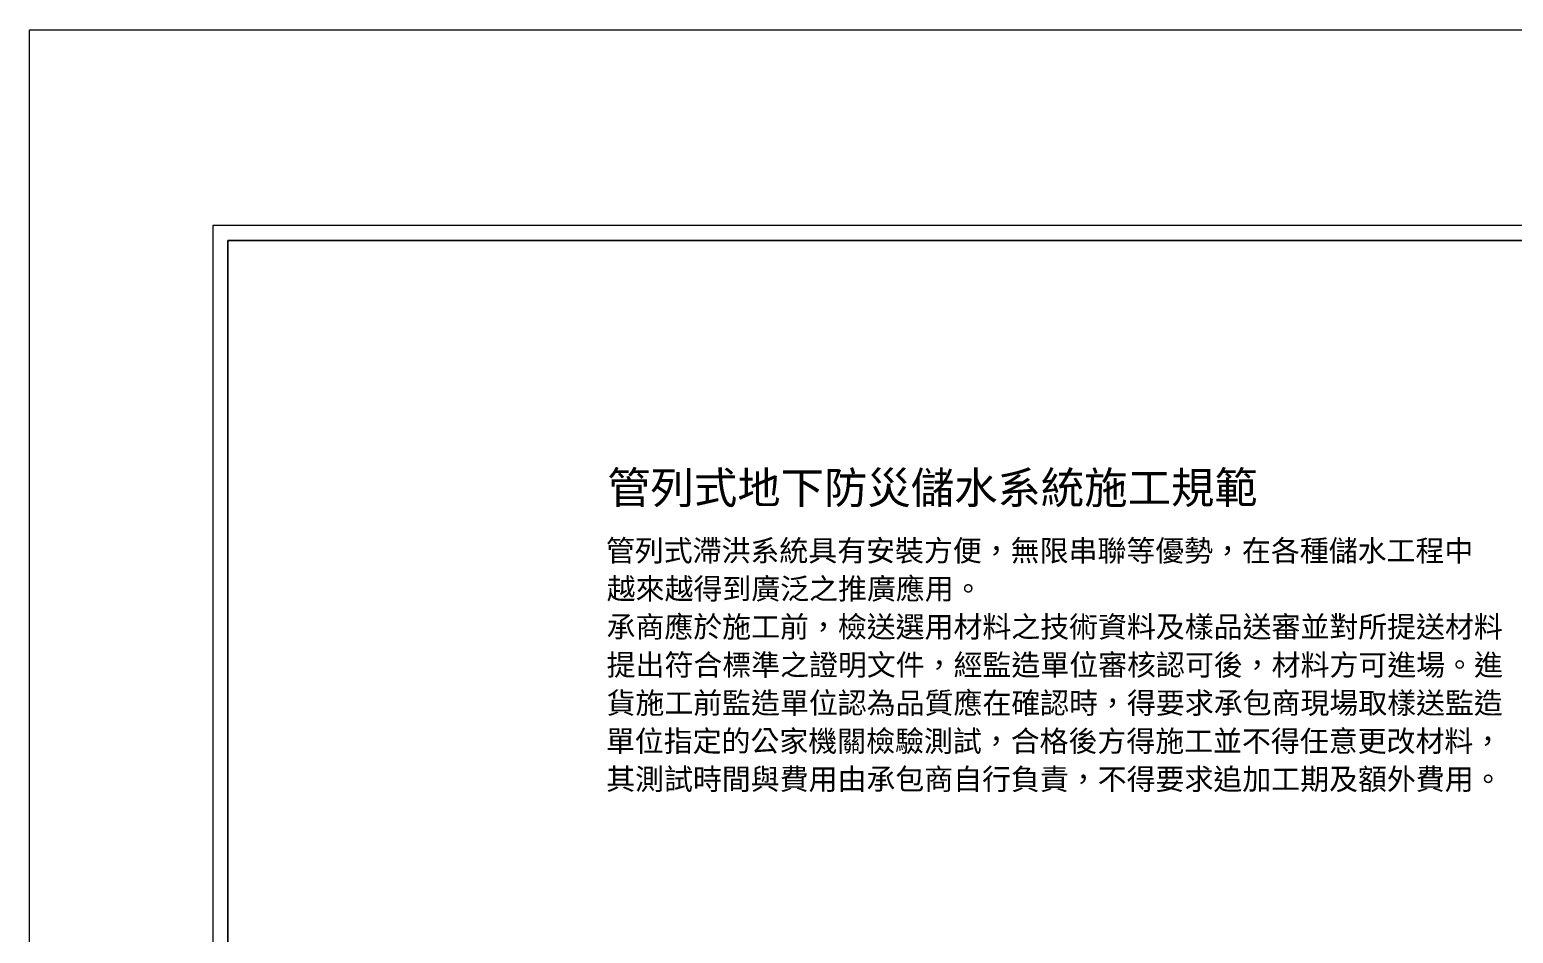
# Model space of a CAD drawing. Header units: millimetres. Extents: x 4664 to 8864, y -38 to 2932.
# Drawn here: x 4664 to 6064, y 2080 to 2932 of the extents above; entities that cross this region are included whole.
import ezdxf

# ---------------------------------------------------------------- set-up
doc = ezdxf.new("R2010")
doc.units = ezdxf.units.MM
doc.styles.add('微軟正黑體-20', font='Microsoft JhengHei.ttf', dxfattribs={"height": 20})
doc.styles.add('微軟正黑體-30', font='Microsoft JhengHei.ttf', dxfattribs={"height": 30})

msp = doc.modelspace()

# ---------------------------------------------------------------- linework, layer by layer
at = {"lineweight": 5}
for p, q in [((4663.8, 2931.8, 163.2), (8863.8, 2931.8, 163.2)), ((4663.8, -38.2, 163.2), (4663.8, 2931.8, 163.2)), ((4850.9, 2733, 163.2), (8676.8, 2733, 163.2)), ((4850.9, 353.8, 163.2), (4850.9, 2733, 163.2)), ((8676.8, 2733, 163.2), (4850.9, 2733, 163.2)), ((4850.9, 2733, 163.2), (4850.9, 161.5, 163.2))]:
    msp.add_line(p, q, dxfattribs=at)
at = {"color": 4, "lineweight": 5}
for p, q in [((8691, 2747.2, 163.2), (4836.7, 2747.2, 163.2)), ((4836.7, 2747.2, 163.2), (4836.7, 147.3, 163.2))]:
    msp.add_line(p, q, dxfattribs=at)

# ---------------------------------------------------------------- texts
at = {"lineweight": 5}
for s, height, style, p in [('管列式地下防災儲水系統施工規範', 30, '微軟正黑體-30', (5208.7, 2485, 326.4)), ('管列式滯洪系統具有安裝方便，無限串聯等優勢，在各種儲水工程中', 20, '微軟正黑體-20', (5207.5, 2430.7, 326.4)), ('越來越得到廣泛之推廣應用。', 20, '微軟正黑體-20', (5208.3, 2394.8, 326.4)), ('承商應於施工前，檢送選用材料之技術資料及樣品送審並對所提送材料', 20, '微軟正黑體-20', (5208.1, 2358.9, 326.4)), ('提出符合標準之證明文件，經監造單位審核認可後，材料方可進場。進', 20, '微軟正黑體-20', (5208.2, 2323, 326.4)), ('貨施工前監造單位認為品質應在確認時，得要求承包商現場取樣送監造', 20, '微軟正黑體-20', (5208.1, 2287.1, 326.4)), ('單位指定的公家機關檢驗測試，合格後方得施工並不得任意更改材料，', 20, '微軟正黑體-20', (5207.5, 2251.2, 326.4)), ('其測試時間與費用由承包商自行負責，不得要求追加工期及額外費用。', 20, '微軟正黑體-20', (5207.8, 2215.3, 326.4))]:
    msp.add_text(s, height=height, dxfattribs=dict(at, style=style)).set_placement(p)

doc.saveas('drawing.dxf')
